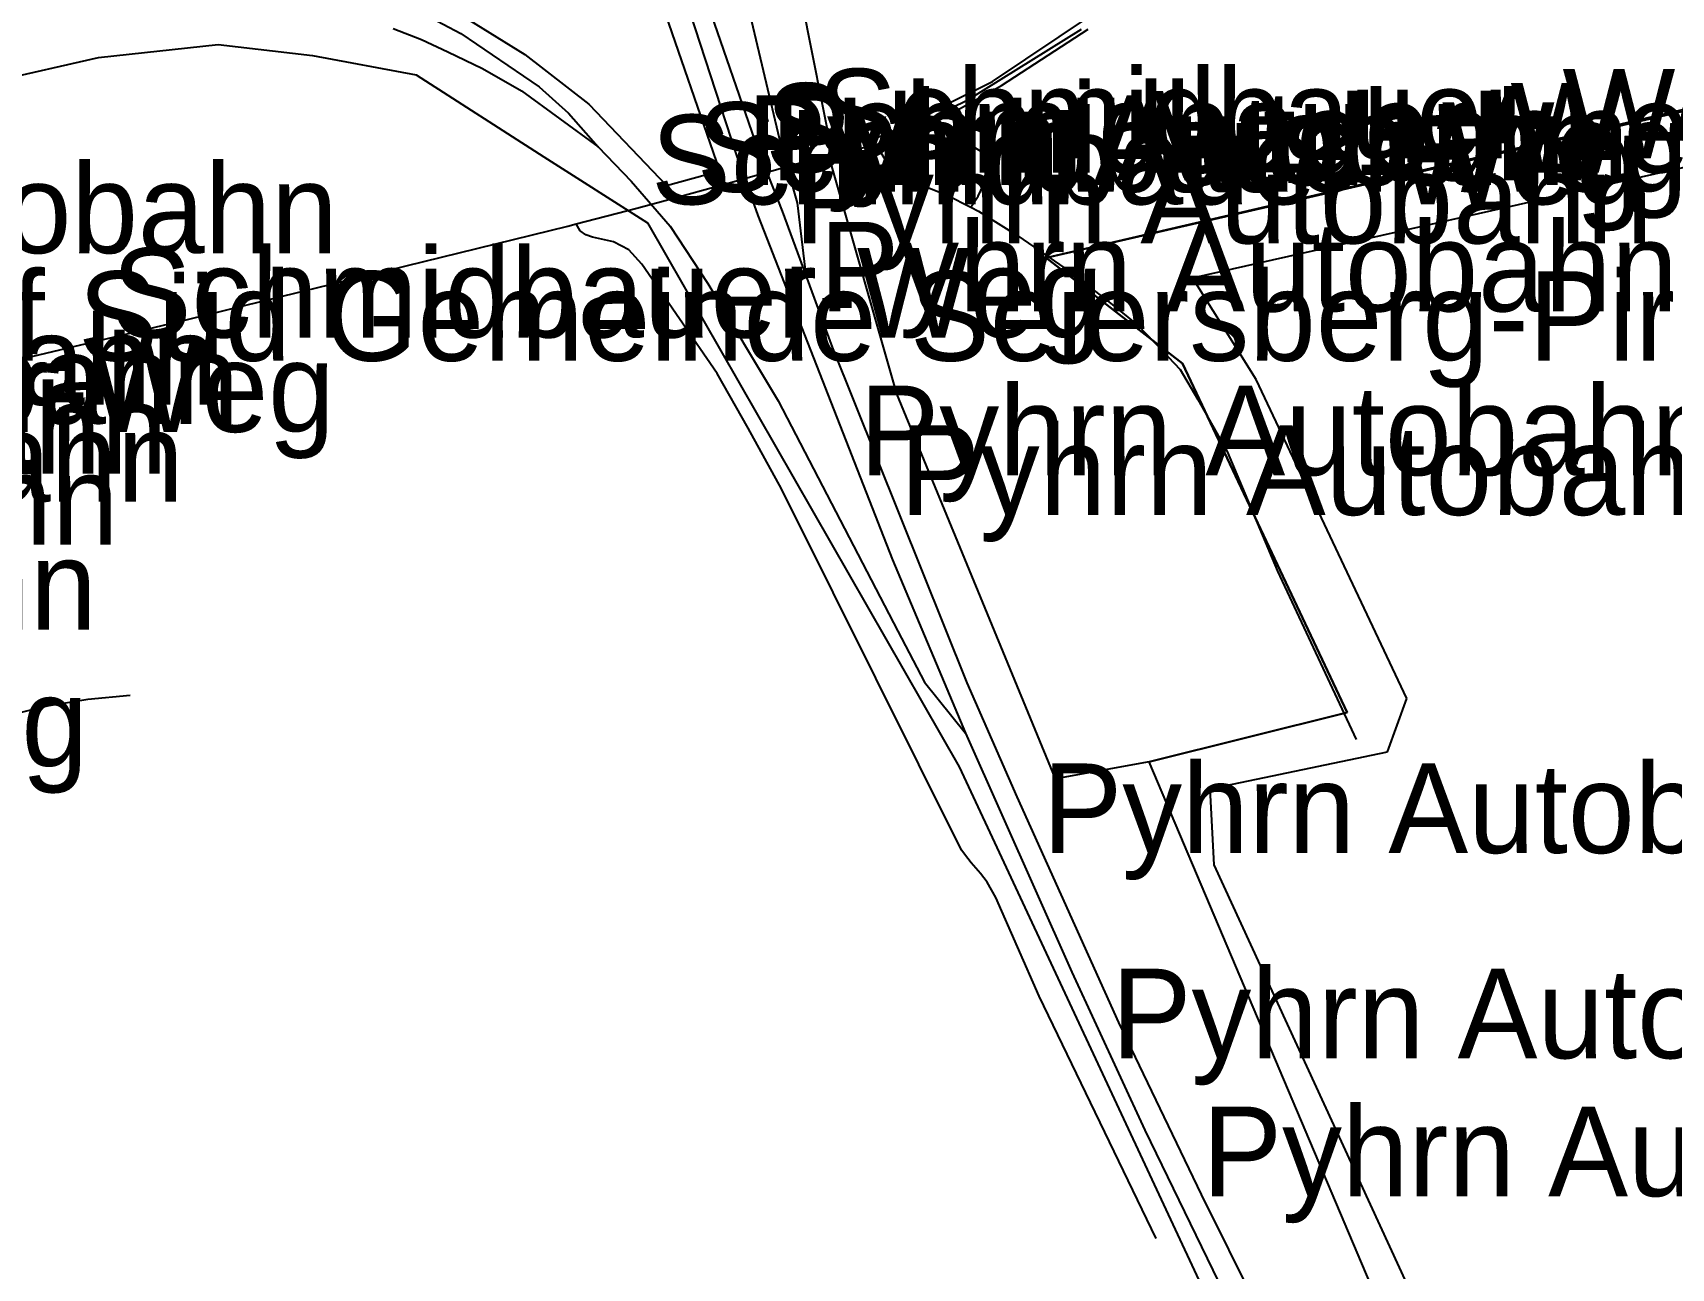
# Model space of a CAD drawing. Extents: x -3657 to 4700, y -7332 to 8131.
# Drawn here: x -2462 to -1668, y -399 to 200 of the extents above; entities that cross this region are included whole.
import ezdxf

# ---------------------------------------------------------------- set-up
doc = ezdxf.new("R2010")
doc.units = 0
for name, color, linetype in [('OSM_HIGHWAY_FOOTWAY', 8, 'CONTINUOUS'), ('OSM_HIGHWAY_MOTORWAY', 8, 'CONTINUOUS'), ('OSM_HIGHWAY_MOTORWAY_LINK', 8, 'CONTINUOUS'), ('OSM_HIGHWAY_RESIDENTIAL', 8, 'CONTINUOUS'), ('OSM_HIGHWAY_TRACK', 8, 'CONTINUOUS'), ('OSM_HIGHWAY_UNCLASSIFIED', 8, 'CONTINUOUS'), ('OSM_LABELS', 8, 'CONTINUOUS'), ('OSM_LANDUSE_FARMLAND', 3, 'CONTINUOUS'), ('OSM_LANDUSE_FOREST', 3, 'CONTINUOUS'), ('OSM_LANDUSE_QUARRY', 3, 'CONTINUOUS'), ('OSM_NATURAL_WATER', 4, 'CONTINUOUS')]:
    doc.layers.add(name, color=color, linetype=linetype)

msp = doc.modelspace()

# ---------------------------------------------------------------- linework, layer by layer
at = {"layer": 'OSM_HIGHWAY_FOOTWAY'}
for p, q in [((-2005.723474, 144.458222), (-2009.492952, 143.957845)), ((-2002.371143, 142.323279), (-2005.723474, 144.458222)), ((-1999.830348, 137.653092), (-2002.371143, 142.323279)), ((-2000.338507, 131.448415), (-1999.830348, 137.653092)), ((-2001.453423, 125.955386), (-2000.338507, 131.448415)), ((-2007.566499, 115.469704), (-2003.895619, 120.862658)), ((-2003.895619, 120.862658), (-2001.453423, 125.955386))]:
    msp.add_line(p, q, dxfattribs=at)
at = {"layer": 'OSM_HIGHWAY_MOTORWAY'}
for p, q in [((-2209.305586, 411.392763), (-2121.295497, 141.033418)), ((-2110.563484, 143.40187), (-2146.10427, 245.890234)), ((-2098.875829, 113.568271), (-2110.563484, 143.40187)), ((-2121.295497, 141.033418), (-2110.882031, 111.455568)), ((-2110.882031, 111.455568), (-2045.443299, -55.470256)), ((-2087.347448, 82.322497), (-2098.875829, 113.568271)), ((-2074.522123, 47.585202), (-2087.347448, 82.322497)), ((-2009.189573, -115.115215), (-2074.522123, 47.585202)), ((-2045.443299, -55.470256), (-2010.031448, -139.533621)), ((-1985.086155, -170.44581), (-2009.189573, -115.115215)), ((-2010.031448, -139.533621), (-1958.449527, -255.387615)), ((-1935.627882, -279.939455), (-1985.086155, -170.44581)), ((-1958.449527, -255.387615), (-1923.113521, -332.145473)), ((-1895.665356, -363.257813), (-1935.627882, -279.939455)), ((-1923.113521, -332.145473), (-1864.326361, -453.047717)), ((-1853.662608, -447.665882), (-1895.665356, -363.257813))]:
    msp.add_line(p, q, dxfattribs=at)
at = {"layer": 'OSM_HIGHWAY_MOTORWAY_LINK'}
for p, q in [((-2099.512924, 145.470096), (-2121.962929, 240.441682)), ((-2290.846131, 218.858747), (-2254.80477, 199.755459)), ((-2287.61515, 202.14615), (-2273.978289, 196.764315)), ((-2254.80477, 199.755459), (-2216.79145, 173.85816)), ((-2273.978289, 196.764315), (-2261.099873, 190.882104)), ((-2261.099873, 190.882104), (-2244.31546, 182.709277)), ((-2244.31546, 182.709277), (-2225.384645, 171.89001)), ((-2225.384645, 171.89001), (-2188.220784, 144.825165)), ((-2216.79145, 173.85816), (-2202.654014, 161.104102)), ((-2202.654014, 161.104102), (-2188.220784, 144.825165)), ((-2188.220784, 144.825165), (-2172.263077, 128.190404)), ((-2091.511317, 117.660244), (-2099.512924, 145.470096)), ((-2172.263077, 128.190404), (-2153.309508, 106.251645)), ((-2087.347448, 82.322497), (-2091.511317, 117.660244)), ((-2153.309508, 106.251645), (-2135.099216, 78.497391)), ((-2135.099216, 78.497391), (-2100.991894, 21.576708)), ((-2100.991894, 21.576708), (-2042.841828, -90.062998)), ((-2042.841828, -90.062998), (-2030.031673, -114.78163)), ((-2030.031673, -114.78163), (-2010.031448, -139.533621))]:
    msp.add_line(p, q, dxfattribs=at)
at = {"layer": 'OSM_HIGHWAY_RESIDENTIAL'}
for p, q in [((-2125.254586, 127.18965), (-2089.182887, 137.26391)), ((-2089.182887, 137.26391), (-2074.795164, 141.044538)), ((-2155.691029, 118.705477), (-2125.254586, 127.18965)), ((-2169.509918, 115.069403), (-2155.691029, 118.705477))]:
    msp.add_line(p, q, dxfattribs=at)
at = {"layer": 'OSM_HIGHWAY_TRACK'}
for p, q in [((-2008.643492, 167.653483), (-1953.769914, 201.756967)), ((-2053.346307, 145.792561), (-2008.643492, 167.653483)), ((-2074.795164, 141.044538), (-2053.346307, 145.792561)), ((-2053.346307, 145.792561), (-2046.922269, 135.017773)), ((-2046.922269, 135.017773), (-2037.74507, 128.824215)), ((-2037.74507, 128.824215), (-2018.943191, 121.251841)), ((-2018.943191, 121.251841), (-2007.566499, 115.469704)), ((-2007.566499, 115.469704), (-2003.728761, 113.512674)), ((-2003.728761, 113.512674), (-1984.775192, 101.53698)), ((-2196.897408, 103.972149), (-2198.983135, 107.419192)), ((-2194.250431, 102.137433), (-2196.897408, 103.972149)), ((-2190.996697, 100.914289), (-2194.250431, 102.137433)), ((-2180.825934, 98.67927), (-2190.996697, 100.914289)), ((-2173.294564, 94.809687), (-2180.825934, 98.67927)), ((-1984.775192, 101.53698), (-1959.32174, 84.101616)), ((-2166.991876, 87.893363), (-2173.294564, 94.809687)), ((-2130.578877, 34.797785), (-2166.991876, 87.893363)), ((-1959.32174, 84.101616), (-1940.512276, 69.657395)), ((-1940.512276, 69.657395), (-1926.291411, 58.1376)), ((-1926.291411, 58.1376), (-1914.618924, 45.939517)), ((-1914.618924, 45.939517), (-1905.911963, 36.721457)), ((-2115.523722, 8.355632), (-2130.578877, 34.797785)), ((-1905.911963, 36.721457), (-1897.409782, 22.1994)), ((-1897.409782, 22.1994), (-1883.181332, -2.930653)), ((-2099.247468, -21.144382), (-2115.523722, 8.355632)), ((-1883.181332, -2.930653), (-1858.759367, -61.063361)), ((-2074.226329, -71.39337), (-2099.247468, -21.144382)), ((-1858.759367, -61.063361), (-1820.586772, -142.569242)), ((-2011.973071, -196.298631), (-2074.226329, -71.39337)), ((-2455.45928, -126.523814), (-2533.169671, -144.826499)), ((-2435.724512, -123.265803), (-2455.45928, -126.523814)), ((-2415.178206, -121.230936), (-2435.724512, -123.265803)), ((-2008.924117, -200.368365), (-2011.973071, -196.298631)), ((-2007.293458, -202.403232), (-2008.924117, -200.368365)), ((-2002.818626, -207.696111), (-2007.293458, -202.403232)), ((-1999.564892, -211.765845), (-2002.818626, -207.696111)), ((-1995.29484, -219.293742), (-1999.564892, -211.765845)), ((-1974.338973, -267.096441), (-1995.29484, -219.293742)), ((-1917.584449, -384.685076), (-1974.338973, -267.096441))]:
    msp.add_line(p, q, dxfattribs=at)
at = {"layer": 'OSM_HIGHWAY_UNCLASSIFIED'}
for p, q in [((-2089.418006, 215.022522), (-2074.795164, 141.044538)), ((-2198.983135, 107.419192), (-2169.509918, 115.069403)), ((-2386.850243, 61.195461), (-2203.002899, 106.329481)), ((-2203.002899, 106.329481), (-2198.983135, 107.419192)), ((-2472.410551, 40.82455), (-2386.850243, 61.195461))]:
    msp.add_line(p, q, dxfattribs=at)
at = {"layer": 'OSM_LANDUSE_FARMLAND'}
for p, q in [((-2089.418006, 215.022522), (-2074.795164, 141.044538)), ((-1997.054435, 176.382285), (-1948.559389, 208.862323)), ((-1471.049286, 207.17216), (-1970.925966, 90.895626)), ((-1992.655447, 174.52533), (-1950.607194, 201.890401)), ((-2430.658091, 188.157828), (-2372.538364, 194.395863)), ((-2372.538364, 194.395863), (-2326.788893, 189.114104)), ((-2488.785403, 174.836676), (-2430.658091, 188.157828)), ((-2326.788893, 189.114104), (-2276.602512, 179.729253)), ((-2276.602512, 179.729253), (-2214.53128, 139.854752)), ((-2049.872624, 150.273716), (-1997.054435, 176.382285)), ((-2045.07166, 145.458976), (-1992.655447, 174.52533)), ((-2075.500519, 137.664212), (-2045.07166, 145.458976)), ((-2074.795164, 141.044538), (-2069.804589, 144.991957)), ((-2069.804589, 144.991957), (-2049.872624, 150.273716)), ((-2214.53128, 139.854752), (-2164.322146, 107.841732)), ((-2043.357572, 24.968154), (-2075.500519, 137.664212)), ((-2164.322146, 107.841732), (-2013.141078, -155.901514)), ((-1970.925966, 90.895626), (-1904.888061, 39.712601)), ((-1904.888061, 39.712601), (-1824.947838, -129.581675)), ((-1966.458718, -161.783726), (-2043.357572, 24.968154)), ((-1824.947838, -129.581675), (-1921.042963, -153.410748)), ((-2013.141078, -155.901514), (-1750.999339, -716.991114)), ((-1921.042963, -153.410748), (-1966.458718, -161.783726))]:
    msp.add_line(p, q, dxfattribs=at)
at = {"layer": 'OSM_LANDUSE_FOREST'}
for p, q in [((-2129.27435, 133.194176), (-2190.678149, 310.750235)), ((-2261.099873, 212.642951), (-2223.784323, 189.469928)), ((-2223.784323, 189.469928), (-2192.779045, 165.396226)), ((-2192.779045, 165.396226), (-2155.160117, 125.966505)), ((-2155.160117, 125.966505), (-2129.27435, 133.194176))]:
    msp.add_line(p, q, dxfattribs=at)
at = {"layer": 'OSM_LANDUSE_QUARRY'}
for p, q in [((-1970.925966, 90.895626), (-1583.299314, 180.085076)), ((-1904.888061, 39.712601), (-1970.925966, 90.895626)), ((-1824.947838, -129.581675), (-1904.888061, 39.712601)), ((-1921.042963, -153.410748), (-1824.947838, -129.581675)), ((-1768.458769, -513.092977), (-1921.042963, -153.410748))]:
    msp.add_line(p, q, dxfattribs=at)
at = {"layer": 'OSM_NATURAL_WATER'}
for p, q in [((-1900.018836, 81.210548), (-1605.081887, 147.638397)), ((-1869.096987, 31.973434), (-1900.018836, 81.210548)), ((-1796.028287, -122.809904), (-1869.096987, 31.973434)), ((-1805.379927, -148.573768), (-1796.028287, -122.809904)), ((-1891.433226, -166.542869), (-1805.379927, -148.573768)), ((-1889.544695, -203.426226), (-1891.433226, -166.542869)), ((-1759.243649, -486.239402), (-1889.544695, -203.426226))]:
    msp.add_line(p, q, dxfattribs=at)

# ---------------------------------------------------------------- texts
at = {"layer": 'OSM_LABELS'}
for s, p in [('Schmidbauer-Weg', (-2081.989026, 139.154224)), ('Schmidbauer-Weg', (-2107.218736, 132.22678)), ('Schmidbauer-Weg', (-2140.472807, 122.947563)), ('Pyhrn Autobahn', (-2116.088764, 126.244493)), ('Pyhrn Autobahn', (-2104.719656, 128.485071)), ('Schmidbauer-Weg', (-2162.600473, 116.88744)), ('Pyhrn Autobahn', (-2093.111638, 97.945384)), ('Süd Autobahn', (-2682.622074, 93.199326)), ('Pyhrn Autobahn', (-2080.934786, 64.953849)), ('Schmidbauer-Weg', (-2424.203523, 52.302081)), ('Wirtschaftshof Süd Gemeinde Seiersberg-Pirka', (-2824.420572, 40.999285)), ('Süd Autobahn', (-2740.710872, 19.653036)), ('Süd Autobahn', (-2730.471849, 10.36826)), ('Schmidbauer-Weg', (-2796.814744, 6.498626)), ('Süd Autobahn', (-2765.125253, -13.788838)), ('Pyhrn Autobahn', (-2061.516396, -14.469844)), ('Süd Autobahn', (-2757.294297, -27.349059)), ('Pyhrn Autobahn', (-2041.855848, -33.765007)), ('Süd Autobahn', (-2788.894955, -48.15363)), ('Süd Autobahn', (-2799.499846, -89.358531)), ('Windorfer Grabenweg', (-3003.657365, -155.777804)), ('Pyhrn Autobahn', (-1972.779194, -197.691688)), ('Pyhrn Autobahn', (-1939.188543, -297.226861)), ('Pyhrn Autobahn', (-1895.247741, -364.097044))]:
    msp.add_text(s, height=43.418293, dxfattribs=at).set_placement(p)

doc.saveas('drawing.dxf')
